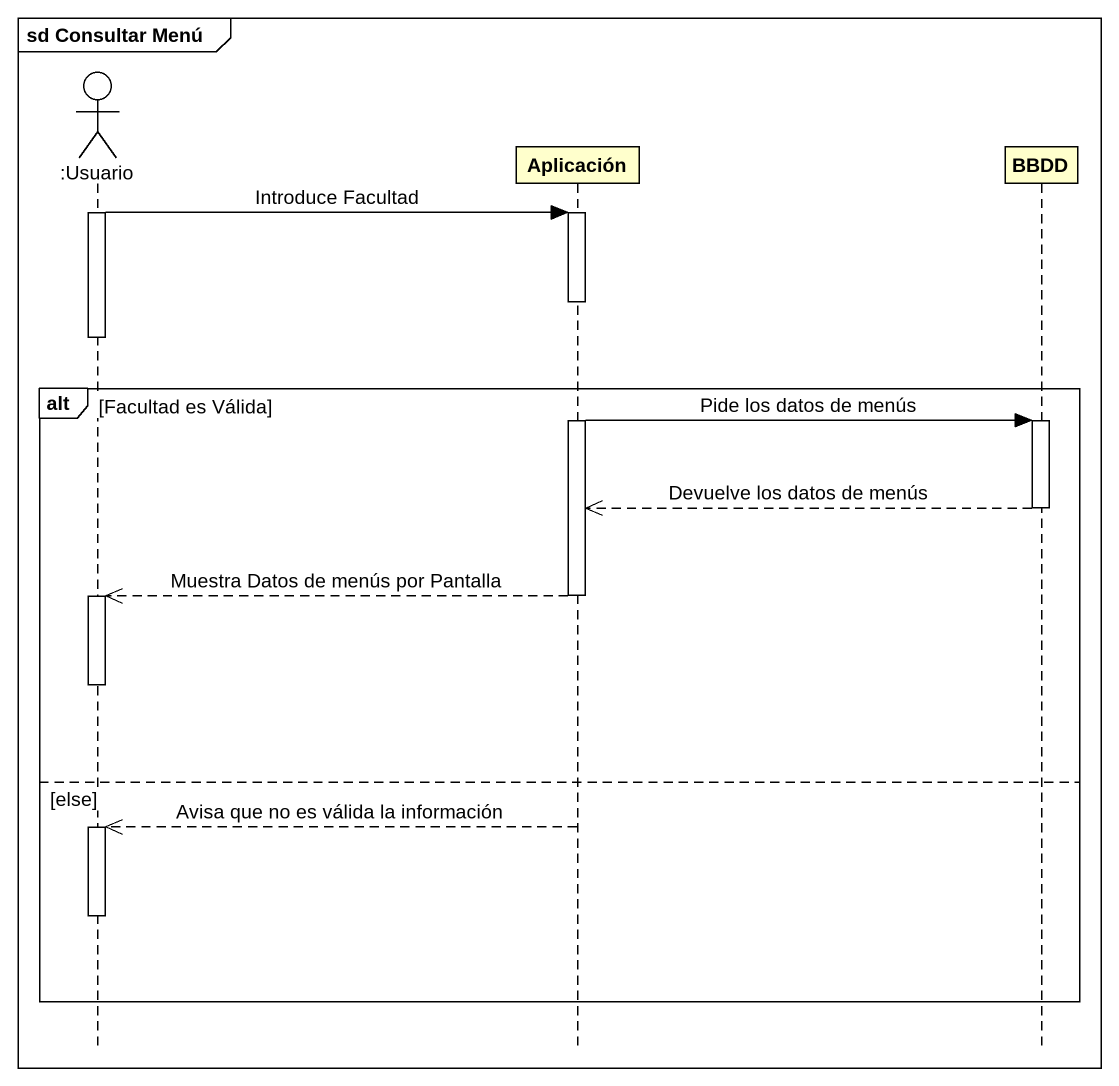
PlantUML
@startuml
mainframe sd Consultar Menú
hide footbox
actor ":Usuario" as Usuario
participant Aplicación
participant BBDD

activate Usuario
Usuario -> Aplicación : Introduce Facultad
activate Aplicación
deactivate Usuario
alt Facultad es Válida
  Aplicación -> BBDD : Pide los datos de menús
  activate BBDD
  BBDD -->> Aplicación : Devuelve los datos de menús
  deactivate BBDD
  Aplicación -->> Usuario : Muestra Datos de menús por Pantalla
  deactivate Aplicación
  activate Usuario
  deactivate Usuario
else else
  Aplicación -->> Usuario : Avisa que no es válida la información
  activate Usuario
  deactivate Usuario
end
@enduml
